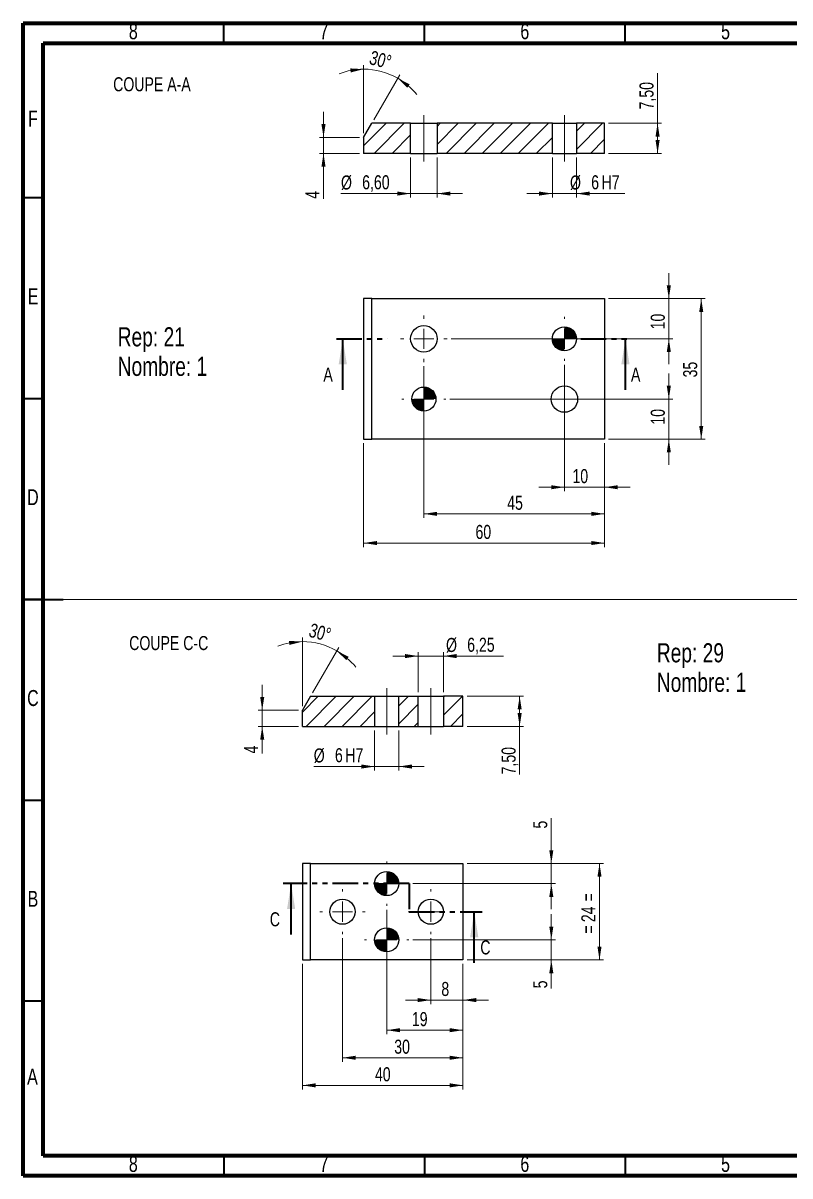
# Model space of a CAD drawing. Header units: millimetres. Extents: x 15 to 415, y 5 to 292.
# Drawn here: x 15 to 206, y 5 to 292 of the extents above; entities that cross this region are included whole.
import ezdxf

# ---------------------------------------------------------------- set-up
doc = ezdxf.new("R2010")
doc.units = ezdxf.units.MM
doc.linetypes.add('CENTERX2', pattern=[20.32, 12.7, -2.54, 2.54, -2.54])
doc.linetypes.add('PHANTOM', pattern=[12.7, 6.35, -1.27, 1.27, -1.27, 1.27, -1.27])
doc.styles.add('SLDTEXTSTYLE0', font='TXT', dxfattribs={"width": 0.75})
doc.dimstyles.new('SLDDIMSTYLE0', dxfattribs={"dimtxt": 3.5, "dimasz": 3.302, "dimexe": 0, "dimexo": 0.0625, "dimgap": 0.875, "dimtad": 1, "dimrnd": 1e-09, "dimzin": 12, "dimdsep": 46, "dimtxsty": 'SLDTEXTSTYLE0', "dimsah": 1, "dimcen": 0.09, "dimadec": 0, "dimazin": 3, "dimtfac": 1, "dimtmove": 0, "dimatfit": 0, "dimfxl": 1, "dimfrac": 2, "dimtolj": 1, "dimtzin": 12, "dimarcsym": 0})
doc.dimstyles.new('SLDDIMSTYLE1', dxfattribs={"dimtxt": 3.5, "dimasz": 3.302, "dimexe": 0, "dimexo": 0.0625, "dimgap": 0.875, "dimtad": 1, "dimrnd": 1e-09, "dimzin": 12, "dimdsep": 46, "dimtxsty": 'SLDTEXTSTYLE0', "dimsah": 1, "dimcen": 0.09, "dimadec": 0, "dimazin": 3, "dimtfac": 1, "dimtofl": 0, "dimtmove": 0, "dimatfit": 3, "dimfxl": 1, "dimfrac": 2, "dimtolj": 1, "dimtzin": 12, "dimarcsym": 0})
doc.dimstyles.new('SLDDIMSTYLE2', dxfattribs={"dimtxt": 3.5, "dimasz": 3.302, "dimexe": 0, "dimexo": 0.0625, "dimgap": 0.875, "dimtad": 1, "dimdec": 4, "dimzin": 12, "dimdsep": 46, "dimtxsty": 'SLDTEXTSTYLE0', "dimsah": 1, "dimcen": 0.09, "dimazin": 3, "dimtfac": 1, "dimtofl": 0, "dimtmove": 0, "dimatfit": 3, "dimfxl": 1, "dimfrac": 2, "dimtolj": 1, "dimtzin": 12, "dimarcsym": 0})

# ---------------------------------------------------------------- blocks, each defined once
blk = doc.blocks.new('SW_NOTE_0')
at = {"color": 0, "linetype": 'Continuous', "lineweight": 0, "char_height": 4.763, "attachment_point": 1, "style": 'SLDTEXTSTYLE0'}
for s, insert in [('Rep: 21', (0, 6.14)), ('Nombre: 1', (0, -1.21))]:
    blk.add_mtext(s, dxfattribs=dict(at, insert=insert))
blk = doc.blocks.new('SW_NOTE_2')
at = {"color": 0, "linetype": 'Continuous', "lineweight": 0, "char_height": 4.763, "attachment_point": 1, "style": 'SLDTEXTSTYLE0'}
for s, insert in [('Rep: 29', (0, 6.14)), ('Nombre: 1', (0, -1.21))]:
    blk.add_mtext(s, dxfattribs=dict(at, insert=insert))
blk = doc.blocks.new('_D')
at = {"color": 7, "linetype": 'Continuous', "lineweight": 18}
for p, q in [((175.83, 198.42), (175.83, 204.77)), ((121.33, 198.42), (176.83, 198.42)), ((175.83, 188.42), (175.83, 198.42)), ((160.83, 188.42), (176.83, 188.42)), ((175.83, 188.42), (175.83, 182.07))]:
    blk.add_line(p, q, dxfattribs=at)
for points in [[(175.83, 198.42), (176.34, 201.72), (175.32, 201.72)], [(175.83, 188.42), (175.32, 185.12), (176.34, 185.12)]]:
    blk.add_solid(points, dxfattribs=at)
at = {"color": 7, "linetype": 'Continuous', "lineweight": 18, "insert": (171.32, 192.05), "char_height": 3.5, "attachment_point": 1, "rotation": 90, "style": 'SLDTEXTSTYLE0'}
blk.add_mtext('10', dxfattribs=at)
blk = doc.blocks.new('_D_1')
at = {"color": 7, "linetype": 'Continuous', "lineweight": 18}
for p, q in [((175.83, 223.42), (175.83, 229.77)), ((160.83, 223.42), (176.83, 223.42)), ((175.83, 223.42), (175.83, 213.42)), ((121.63, 213.42), (176.83, 213.42)), ((175.83, 213.42), (175.83, 207.07))]:
    blk.add_line(p, q, dxfattribs=at)
for points in [[(175.83, 223.42), (176.34, 226.72), (175.32, 226.72)], [(175.83, 213.42), (175.32, 210.12), (176.34, 210.12)]]:
    blk.add_solid(points, dxfattribs=at)
at = {"color": 7, "linetype": 'Continuous', "lineweight": 18, "insert": (171.32, 215.77), "char_height": 3.5, "attachment_point": 1, "rotation": 90, "style": 'SLDTEXTSTYLE0'}
blk.add_mtext('10', dxfattribs=at)
blk = doc.blocks.new('_D_2')
at = {"color": 7, "linetype": 'Continuous', "lineweight": 18}
for p, q in [((160.83, 223.42), (184.91, 223.42)), ((183.91, 223.42), (183.91, 188.42)), ((160.83, 188.42), (184.91, 188.42))]:
    blk.add_line(p, q, dxfattribs=at)
for points in [[(183.91, 223.42), (183.4, 220.12), (184.41, 220.12)], [(183.91, 188.42), (184.41, 191.72), (183.4, 191.72)]]:
    blk.add_solid(points, dxfattribs=at)
at = {"color": 7, "linetype": 'Continuous', "lineweight": 18, "insert": (179.4, 203.8), "char_height": 3.5, "attachment_point": 1, "rotation": 90, "style": 'SLDTEXTSTYLE0'}
blk.add_mtext('35', dxfattribs=at)
blk = doc.blocks.new('_D_3')
at = {"color": 7, "linetype": 'Continuous', "lineweight": 18}
for p, q in [((149.83, 206.92), (149.83, 175.47)), ((159.83, 187.42), (159.83, 175.47)), ((149.83, 176.47), (143.48, 176.47)), ((159.83, 176.47), (149.83, 176.47)), ((159.83, 176.47), (166.18, 176.47))]:
    blk.add_line(p, q, dxfattribs=at)
for points in [[(149.83, 176.47), (146.53, 176.97), (146.53, 175.96)], [(159.83, 176.47), (163.13, 175.96), (163.13, 176.97)]]:
    blk.add_solid(points, dxfattribs=at)
at = {"color": 7, "linetype": 'Continuous', "lineweight": 18, "insert": (151.83, 180.98), "char_height": 3.5, "attachment_point": 1, "style": 'SLDTEXTSTYLE0'}
blk.add_mtext('10', dxfattribs=at)
blk = doc.blocks.new('_D_4')
at = {"color": 7, "linetype": 'Continuous', "lineweight": 18}
for p, q in [((114.83, 206.62), (114.83, 168.84)), ((159.83, 187.42), (159.83, 168.84)), ((159.83, 169.84), (114.83, 169.84))]:
    blk.add_line(p, q, dxfattribs=at)
for points in [[(114.83, 169.84), (118.13, 169.33), (118.13, 170.35)], [(159.83, 169.84), (156.53, 170.35), (156.53, 169.33)]]:
    blk.add_solid(points, dxfattribs=at)
at = {"color": 7, "linetype": 'Continuous', "lineweight": 18, "insert": (135.58, 174.35), "char_height": 3.5, "attachment_point": 1, "style": 'SLDTEXTSTYLE0'}
blk.add_mtext('45', dxfattribs=at)
blk = doc.blocks.new('_D_5')
at = {"color": 7, "linetype": 'Continuous', "lineweight": 18}
for p, q in [((99.83, 187.42), (99.83, 161.57)), ((159.83, 187.42), (159.83, 161.57)), ((99.83, 162.57), (159.83, 162.57))]:
    blk.add_line(p, q, dxfattribs=at)
for points in [[(99.83, 162.57), (103.13, 162.07), (103.13, 163.08)], [(159.83, 162.57), (156.53, 163.08), (156.53, 162.07)]]:
    blk.add_solid(points, dxfattribs=at)
at = {"color": 7, "linetype": 'Continuous', "lineweight": 18, "insert": (127.68, 167.09), "char_height": 3.5, "attachment_point": 1, "style": 'SLDTEXTSTYLE0'}
blk.add_mtext('60', dxfattribs=at)
blk = doc.blocks.new('SW_CENTERMARKSYMBOL_0')
at = {"color": 0, "linetype": 'Continuous', "lineweight": 0}
for p, q in [((0, 5), (0, 5.8)), ((-5, 0), (-5.8, 0)), ((0, 0), (-2.5, 0)), ((0, 0), (0, 2.5)), ((0, 0), (0, -2.5)), ((0, 0), (2.5, 0)), ((5, 0), (5.8, 0)), ((0, -5), (0, -5.8))]:
    blk.add_line(p, q, dxfattribs=at)
blk = doc.blocks.new('SW_CENTERMARKSYMBOL_1')
at = {"color": 0, "linetype": 'Continuous', "lineweight": 0}
for p, q in [((0, 5), (0, 5.8)), ((-5, 0), (-5.8, 0)), ((0, 0), (-2.5, 0)), ((0, 0), (0, 2.5)), ((0, 0), (0, -2.5)), ((0, 0), (2.5, 0)), ((5, 0), (5.8, 0)), ((0, -5), (0, -5.8))]:
    blk.add_line(p, q, dxfattribs=at)
blk = doc.blocks.new('SW_CENTERMARKSYMBOL_2')
at = {"color": 0, "linetype": 'Continuous', "lineweight": 0}
for p, q in [((0, 5), (0, 5.5)), ((-5, 0), (-5.5, 0)), ((0, 0), (-2.5, 0)), ((0, 0), (0, 2.5)), ((0, 0), (0, -2.5)), ((0, 0), (2.5, 0)), ((5, 0), (5.5, 0)), ((0, -5), (0, -5.5))]:
    blk.add_line(p, q, dxfattribs=at)
blk = doc.blocks.new('SW_CENTERMARKSYMBOL_3')
at = {"color": 0, "linetype": 'Continuous', "lineweight": 0}
for p, q in [((0, 5), (0, 5.5)), ((-5, 0), (-5.5, 0)), ((0, 0), (-2.5, 0)), ((0, 0), (0, 2.5)), ((0, 0), (0, -2.5)), ((0, 0), (2.5, 0)), ((5, 0), (5.5, 0)), ((0, -5), (0, -5.5))]:
    blk.add_line(p, q, dxfattribs=at)
blk = doc.blocks.new('SW_DOWELSYMBOL_0')
at = {"linetype": 'Continuous', "lineweight": 0}
h = blk.add_hatch(color=0, dxfattribs=at)
edge = h.paths.add_edge_path(flags=0)
edge.add_arc((0, 0), 3, 0, 90)
edge.add_line((0, 3), (0, 0))
edge.add_line((0, 0), (3, 0))
h = blk.add_hatch(color=0, dxfattribs=at)
edge = h.paths.add_edge_path(flags=0)
edge.add_arc((0, 0), 3, 180, 270)
edge.add_line((0, -3), (0, 0))
edge.add_line((0, 0), (-3, 0))
at = {"color": 0, "linetype": 'Continuous', "lineweight": 0}
blk.add_circle((0, 0), 3, dxfattribs=at)
blk = doc.blocks.new('SW_DOWELSYMBOL_1')
at = {"linetype": 'Continuous', "lineweight": 0}
h = blk.add_hatch(color=0, dxfattribs=at)
edge = h.paths.add_edge_path(flags=0)
edge.add_arc((0, 0), 3, 0, 90)
edge.add_line((0, 3), (0, 0))
edge.add_line((0, 0), (3, 0))
h = blk.add_hatch(color=0, dxfattribs=at)
edge = h.paths.add_edge_path(flags=0)
edge.add_arc((0, 0), 3, 180, 270)
edge.add_line((0, -3), (0, 0))
edge.add_line((0, 0), (-3, 0))
at = {"color": 0, "linetype": 'Continuous', "lineweight": 0}
blk.add_circle((0, 0), 3, dxfattribs=at)
blk = doc.blocks.new('_D_6')
at = {"color": 7, "linetype": 'Continuous', "lineweight": 18}
for p, q in [((89.83, 263.58), (89.83, 269.93)), ((98.83, 263.58), (88.83, 263.58)), ((89.83, 263.58), (89.83, 259.58)), ((98.83, 259.58), (88.83, 259.58)), ((89.83, 259.58), (89.83, 248.28))]:
    blk.add_line(p, q, dxfattribs=at)
for points in [[(89.83, 263.58), (90.34, 266.88), (89.32, 266.88)], [(89.83, 259.58), (89.32, 256.27), (90.34, 256.27)]]:
    blk.add_solid(points, dxfattribs=at)
at = {"color": 7, "linetype": 'Continuous', "lineweight": 18, "insert": (85.32, 248.28), "char_height": 3.5, "attachment_point": 1, "rotation": 90, "style": 'SLDTEXTSTYLE0'}
blk.add_mtext('4', dxfattribs=at)
blk = doc.blocks.new('_D_7')
at = {"color": 7, "linetype": 'Continuous', "lineweight": 18}
for p, q in [((99.83, 264.58), (99.83, 281.55)), ((102.35, 267.94), (108.82, 279.14))]:
    blk.add_line(p, q, dxfattribs=at)
for start, end in [(90, 111.1181), (60, 90), (38.8819, 60)]:
    blk.add_arc((99.83, 263.58), 16.97, start, end, dxfattribs=at)
for points in [[(99.83, 280.55), (96.49, 280.74), (96.59, 279.73)], [(108.32, 278.28), (110.71, 275.94), (111.3, 276.77)]]:
    blk.add_solid(points, dxfattribs=at)
at = {"color": 7, "linetype": 'Continuous', "lineweight": 18, "insert": (101.91, 285.25), "char_height": 3.5, "attachment_point": 1, "rotation": 345.2059, "style": 'SLDTEXTSTYLE0'}
blk.add_mtext('30°', dxfattribs=at)
blk = doc.blocks.new('_D_8')
at = {"color": 7, "linetype": 'Continuous', "lineweight": 18}
for p, q in [((111.53, 258.58), (111.53, 248.58)), ((118.13, 258.58), (118.13, 248.58)), ((111.53, 249.58), (94.18, 249.58)), ((111.53, 249.58), (118.13, 249.58)), ((118.13, 249.58), (124.48, 249.58))]:
    blk.add_line(p, q, dxfattribs=at)
for points in [[(111.53, 249.58), (108.23, 250.08), (108.23, 249.07)], [(118.13, 249.58), (121.43, 249.07), (121.43, 250.08)]]:
    blk.add_solid(points, dxfattribs=at)
at = {"color": 7, "linetype": 'Continuous', "lineweight": 18, "char_height": 3.5, "attachment_point": 1, "style": 'SLDTEXTSTYLE0'}
for s, insert in [('%%c', (94.18, 254.09)), ('6,60', (99.46, 254.14))]:
    blk.add_mtext(s, dxfattribs=dict(at, insert=insert))
blk = doc.blocks.new('_D_9')
at = {"color": 7, "linetype": 'Continuous', "lineweight": 18}
for p, q in [((146.83, 258.58), (146.83, 248.58)), ((152.83, 258.58), (152.83, 248.58)), ((146.83, 249.58), (140.48, 249.58)), ((146.83, 249.58), (152.83, 249.58)), ((152.83, 249.58), (164.86, 249.58))]:
    blk.add_line(p, q, dxfattribs=at)
for points in [[(146.83, 249.58), (143.53, 250.08), (143.53, 249.07)], [(152.83, 249.58), (156.13, 249.07), (156.13, 250.08)]]:
    blk.add_solid(points, dxfattribs=at)
at = {"color": 7, "linetype": 'Continuous', "lineweight": 18, "char_height": 3.5, "attachment_point": 1, "style": 'SLDTEXTSTYLE0'}
for s, insert in [('%%c', (151.22, 254.09)), ('6', (156.5, 254.14)), ('H7', (159.08, 254.14))]:
    blk.add_mtext(s, dxfattribs=dict(at, insert=insert))
blk = doc.blocks.new('_D_10')
at = {"color": 7, "linetype": 'Continuous', "lineweight": 18}
for p, q in [((173.03, 267.08), (173.03, 279.58)), ((160.83, 267.08), (174.03, 267.08)), ((173.03, 259.58), (173.03, 267.08)), ((160.83, 259.58), (174.03, 259.58))]:
    blk.add_line(p, q, dxfattribs=at)
for points in [[(173.03, 267.08), (172.52, 263.77), (173.54, 263.77)], [(173.03, 259.58), (173.54, 262.88), (172.52, 262.88)]]:
    blk.add_solid(points, dxfattribs=at)
at = {"color": 7, "linetype": 'Continuous', "lineweight": 18, "insert": (168.52, 270.53), "char_height": 3.5, "attachment_point": 1, "rotation": 90, "style": 'SLDTEXTSTYLE0'}
blk.add_mtext('7,50', dxfattribs=at)
blk = doc.blocks.new('_D_22')
at = {"color": 7, "linetype": 'Continuous', "lineweight": 18}
for p, q in [((146.57, 82.79), (146.57, 94.08)), ((125.57, 82.79), (147.57, 82.79)), ((146.57, 77.79), (146.57, 82.79)), ((112.07, 77.79), (147.57, 77.79)), ((146.57, 77.79), (146.57, 71.44))]:
    blk.add_line(p, q, dxfattribs=at)
for points in [[(146.57, 82.79), (147.07, 86.09), (146.06, 86.09)], [(146.57, 77.79), (146.06, 74.48), (147.07, 74.48)]]:
    blk.add_solid(points, dxfattribs=at)
at = {"color": 7, "linetype": 'Continuous', "lineweight": 18, "insert": (142.05, 91.49), "char_height": 3.5, "attachment_point": 1, "rotation": 90, "style": 'SLDTEXTSTYLE0'}
blk.add_mtext('5', dxfattribs=at)
blk = doc.blocks.new('_D_23')
at = {"color": 7, "linetype": 'Continuous', "lineweight": 18}
for p, q in [((146.57, 63.79), (146.57, 70.14)), ((112.07, 63.79), (147.57, 63.79)), ((146.57, 63.79), (146.57, 58.79)), ((125.57, 58.79), (147.57, 58.79)), ((146.57, 58.79), (146.57, 51.7))]:
    blk.add_line(p, q, dxfattribs=at)
for points in [[(146.57, 63.79), (147.07, 67.09), (146.06, 67.09)], [(146.57, 58.79), (146.06, 55.48), (147.07, 55.48)]]:
    blk.add_solid(points, dxfattribs=at)
at = {"color": 7, "linetype": 'Continuous', "lineweight": 18, "insert": (142.05, 51.7), "char_height": 3.5, "attachment_point": 1, "rotation": 90, "style": 'SLDTEXTSTYLE0'}
blk.add_mtext('5', dxfattribs=at)
blk = doc.blocks.new('_D_24')
at = {"color": 7, "linetype": 'Continuous', "lineweight": 18}
for p, q in [((125.57, 82.79), (159.57, 82.79)), ((158.57, 82.79), (158.57, 58.79)), ((125.57, 58.79), (159.57, 58.79))]:
    blk.add_line(p, q, dxfattribs=at)
for points in [[(158.57, 82.79), (158.06, 79.48), (159.07, 79.48)], [(158.57, 58.79), (159.07, 62.09), (158.06, 62.09)]]:
    blk.add_solid(points, dxfattribs=at)
at = {"color": 7, "linetype": 'Continuous', "lineweight": 18, "char_height": 3.5, "attachment_point": 1, "rotation": 90, "style": 'SLDTEXTSTYLE0'}
for s, insert in [('=', (154.05, 73.35)), ('24', (154.05, 68.18)), ('=', (154.05, 65.35))]:
    blk.add_mtext(s, dxfattribs=dict(at, insert=insert))
blk = doc.blocks.new('_D_25')
at = {"color": 7, "linetype": 'Continuous', "lineweight": 18}
for p, q in [((116.57, 64.16), (116.57, 47.79)), ((124.57, 57.79), (124.57, 47.79)), ((116.57, 48.79), (110.22, 48.79)), ((124.57, 48.79), (116.57, 48.79)), ((124.57, 48.79), (130.92, 48.79))]:
    blk.add_line(p, q, dxfattribs=at)
for points in [[(116.57, 48.79), (113.26, 49.29), (113.26, 48.28)], [(124.57, 48.79), (127.87, 48.28), (127.87, 49.29)]]:
    blk.add_solid(points, dxfattribs=at)
at = {"color": 7, "linetype": 'Continuous', "lineweight": 18, "insert": (119.18, 53.3), "char_height": 3.5, "attachment_point": 1, "style": 'SLDTEXTSTYLE0'}
blk.add_mtext('8', dxfattribs=at)
blk = doc.blocks.new('_D_26')
at = {"color": 7, "linetype": 'Continuous', "lineweight": 18}
for p, q in [((105.57, 71.29), (105.57, 40.29)), ((124.57, 57.79), (124.57, 40.29)), ((124.57, 41.29), (105.57, 41.29))]:
    blk.add_line(p, q, dxfattribs=at)
for points in [[(105.57, 41.29), (108.87, 40.78), (108.87, 41.79)], [(124.57, 41.29), (121.26, 41.79), (121.26, 40.78)]]:
    blk.add_solid(points, dxfattribs=at)
at = {"color": 7, "linetype": 'Continuous', "lineweight": 18, "insert": (111.84, 45.8), "char_height": 3.5, "attachment_point": 1, "style": 'SLDTEXTSTYLE0'}
blk.add_mtext('19', dxfattribs=at)
blk = doc.blocks.new('_D_27')
at = {"color": 7, "linetype": 'Continuous', "lineweight": 18}
for p, q in [((94.57, 64.16), (94.57, 33.42)), ((124.57, 57.79), (124.57, 33.42)), ((124.57, 34.42), (94.57, 34.42))]:
    blk.add_line(p, q, dxfattribs=at)
for points in [[(94.57, 34.42), (97.87, 33.91), (97.87, 34.93)], [(124.57, 34.42), (121.26, 34.93), (121.26, 33.91)]]:
    blk.add_solid(points, dxfattribs=at)
at = {"color": 7, "linetype": 'Continuous', "lineweight": 18, "insert": (107.45, 38.93), "char_height": 3.5, "attachment_point": 1, "style": 'SLDTEXTSTYLE0'}
blk.add_mtext('30', dxfattribs=at)
blk = doc.blocks.new('_D_28')
at = {"color": 7, "linetype": 'Continuous', "lineweight": 18}
for p, q in [((84.57, 57.79), (84.57, 26.55)), ((124.57, 57.79), (124.57, 26.55)), ((124.57, 27.55), (84.57, 27.55))]:
    blk.add_line(p, q, dxfattribs=at)
for points in [[(84.57, 27.55), (87.87, 27.04), (87.87, 28.06)], [(124.57, 27.55), (121.26, 28.06), (121.26, 27.04)]]:
    blk.add_solid(points, dxfattribs=at)
at = {"color": 7, "linetype": 'Continuous', "lineweight": 18, "insert": (102.64, 32.06), "char_height": 3.5, "attachment_point": 1, "style": 'SLDTEXTSTYLE0'}
blk.add_mtext('40', dxfattribs=at)
blk = doc.blocks.new('SW_CENTERMARKSYMBOL_8')
at = {"color": 0, "linetype": 'Continuous', "lineweight": 0}
for p, q in [((0, 5), (0, 5.625)), ((-5, 0), (-5.625, 0)), ((0, 0), (-2.5, 0)), ((0, 0), (0, 2.5)), ((0, 0), (0, -2.5)), ((0, 0), (2.5, 0)), ((5, 0), (5.625, 0)), ((0, -5), (0, -5.625))]:
    blk.add_line(p, q, dxfattribs=at)
blk = doc.blocks.new('SW_CENTERMARKSYMBOL_9')
at = {"color": 0, "linetype": 'Continuous', "lineweight": 0}
for p, q in [((0, 5), (0, 5.5)), ((-5, 0), (-5.5, 0)), ((0, 0), (-2.5, 0)), ((0, 0), (0, 2.5)), ((0, 0), (0, -2.5)), ((0, 0), (2.5, 0)), ((5, 0), (5.5, 0)), ((0, -5), (0, -5.5))]:
    blk.add_line(p, q, dxfattribs=at)
blk = doc.blocks.new('SW_CENTERMARKSYMBOL_10')
at = {"color": 0, "linetype": 'Continuous', "lineweight": 0}
for p, q in [((0, 5), (0, 5.625)), ((-5, 0), (-5.625, 0)), ((0, 0), (-2.5, 0)), ((0, 0), (0, 2.5)), ((0, 0), (0, -2.5)), ((0, 0), (2.5, 0)), ((5, 0), (5.625, 0)), ((0, -5), (0, -5.625))]:
    blk.add_line(p, q, dxfattribs=at)
blk = doc.blocks.new('SW_CENTERMARKSYMBOL_11')
at = {"color": 0, "linetype": 'Continuous', "lineweight": 0}
for p, q in [((0, 5), (0, 5.5)), ((-5, 0), (-5.5, 0)), ((0, 0), (-2.5, 0)), ((0, 0), (0, 2.5)), ((0, 0), (0, -2.5)), ((0, 0), (2.5, 0)), ((5, 0), (5.5, 0)), ((0, -5), (0, -5.5))]:
    blk.add_line(p, q, dxfattribs=at)
blk = doc.blocks.new('SW_DOWELSYMBOL_4')
at = {"linetype": 'Continuous', "lineweight": 0}
h = blk.add_hatch(color=0, dxfattribs=at)
edge = h.paths.add_edge_path(flags=0)
edge.add_arc((0, 0), 3, 0, 90)
edge.add_line((0, 3), (0, 0))
edge.add_line((0, 0), (3, 0))
h = blk.add_hatch(color=0, dxfattribs=at)
edge = h.paths.add_edge_path(flags=0)
edge.add_arc((0, 0), 3, 180, 270)
edge.add_line((0, -3), (0, 0))
edge.add_line((0, 0), (-3, 0))
at = {"color": 0, "linetype": 'Continuous', "lineweight": 0}
blk.add_circle((0, 0), 3, dxfattribs=at)
blk = doc.blocks.new('SW_DOWELSYMBOL_5')
at = {"linetype": 'Continuous', "lineweight": 0}
h = blk.add_hatch(color=0, dxfattribs=at)
edge = h.paths.add_edge_path(flags=0)
edge.add_arc((0, 0), 3, 0, 90)
edge.add_line((0, 3), (0, 0))
edge.add_line((0, 0), (3, 0))
h = blk.add_hatch(color=0, dxfattribs=at)
edge = h.paths.add_edge_path(flags=0)
edge.add_arc((0, 0), 3, 180, 270)
edge.add_line((0, -3), (0, 0))
edge.add_line((0, 0), (-3, 0))
at = {"color": 0, "linetype": 'Continuous', "lineweight": 0}
blk.add_circle((0, 0), 3, dxfattribs=at)
blk = doc.blocks.new('_D_29')
at = {"color": 7, "linetype": 'Continuous', "lineweight": 18}
for p, q in [((74.57, 120.93), (74.57, 127.28)), ((83.57, 120.93), (73.57, 120.93)), ((74.57, 116.93), (74.57, 120.93)), ((83.57, 116.93), (73.57, 116.93)), ((74.57, 116.93), (74.57, 110.18))]:
    blk.add_line(p, q, dxfattribs=at)
for points in [[(74.57, 120.93), (75.07, 124.23), (74.06, 124.23)], [(74.57, 116.93), (74.06, 113.63), (75.07, 113.63)]]:
    blk.add_solid(points, dxfattribs=at)
at = {"color": 7, "linetype": 'Continuous', "lineweight": 18, "insert": (70.05, 110.18), "char_height": 3.5, "attachment_point": 1, "rotation": 90, "style": 'SLDTEXTSTYLE0'}
blk.add_mtext('4', dxfattribs=at)
blk = doc.blocks.new('_D_30')
at = {"color": 7, "linetype": 'Continuous', "lineweight": 18}
for p, q in [((84.57, 121.93), (84.57, 139.03)), ((87.09, 125.3), (93.61, 136.6))]:
    blk.add_line(p, q, dxfattribs=at)
for start, end in [(90, 110.9723), (60, 90), (39.0277, 60)]:
    blk.add_arc((84.57, 120.93), 17.1, start, end, dxfattribs=at)
for points in [[(84.57, 138.03), (81.23, 138.22), (81.33, 137.21)], [(93.11, 135.74), (95.51, 133.41), (96.1, 134.24)]]:
    blk.add_solid(points, dxfattribs=at)
at = {"color": 7, "linetype": 'Continuous', "lineweight": 18, "insert": (86.87, 142.7), "char_height": 3.5, "attachment_point": 1, "rotation": 344.7185, "style": 'SLDTEXTSTYLE0'}
blk.add_mtext('30°', dxfattribs=at)
blk = doc.blocks.new('_D_31')
at = {"color": 7, "linetype": 'Continuous', "lineweight": 18}
for p, q in [((102.57, 115.93), (102.57, 105.93)), ((108.57, 115.93), (108.57, 105.93)), ((102.57, 106.93), (87.4, 106.93)), ((102.57, 106.93), (108.57, 106.93)), ((108.57, 106.93), (114.92, 106.93))]:
    blk.add_line(p, q, dxfattribs=at)
for points in [[(102.57, 106.93), (99.26, 107.44), (99.26, 106.42)], [(108.57, 106.93), (111.87, 106.42), (111.87, 107.44)]]:
    blk.add_solid(points, dxfattribs=at)
at = {"color": 7, "linetype": 'Continuous', "lineweight": 18, "char_height": 3.5, "attachment_point": 1, "style": 'SLDTEXTSTYLE0'}
for s, insert in [('%%c', (87.4, 111.44)), ('6', (92.68, 111.5)), ('H7', (95.26, 111.5))]:
    blk.add_mtext(s, dxfattribs=dict(at, insert=insert))
blk = doc.blocks.new('_D_32')
at = {"color": 7, "linetype": 'Continuous', "lineweight": 18}
for p, q in [((113.44, 125.43), (113.44, 135.43)), ((119.69, 125.43), (119.69, 135.43)), ((113.44, 134.43), (107.09, 134.43)), ((113.44, 134.43), (119.69, 134.43)), ((119.69, 134.43), (134.67, 134.43))]:
    blk.add_line(p, q, dxfattribs=at)
for points in [[(113.44, 134.43), (110.14, 134.94), (110.14, 133.92)], [(119.69, 134.43), (122.99, 133.92), (122.99, 134.94)]]:
    blk.add_solid(points, dxfattribs=at)
at = {"color": 7, "linetype": 'Continuous', "lineweight": 18, "char_height": 3.5, "attachment_point": 1, "style": 'SLDTEXTSTYLE0'}
for s, insert in [('%%c', (120.34, 138.94)), ('6,25', (125.62, 139))]:
    blk.add_mtext(s, dxfattribs=dict(at, insert=insert))
blk = doc.blocks.new('_D_33')
at = {"color": 7, "linetype": 'Continuous', "lineweight": 18}
for p, q in [((125.57, 124.43), (139.68, 124.43)), ((138.68, 116.93), (138.68, 124.43)), ((125.57, 116.93), (139.68, 116.93)), ((138.68, 116.93), (138.68, 104.97))]:
    blk.add_line(p, q, dxfattribs=at)
for points in [[(138.68, 124.43), (138.17, 121.13), (139.19, 121.13)], [(138.68, 116.93), (139.19, 120.23), (138.17, 120.23)]]:
    blk.add_solid(points, dxfattribs=at)
at = {"color": 7, "linetype": 'Continuous', "lineweight": 18, "insert": (134.17, 104.97), "char_height": 3.5, "attachment_point": 1, "rotation": 90, "style": 'SLDTEXTSTYLE0'}
blk.add_mtext('7,50', dxfattribs=at)

msp = doc.modelspace()

# ---------------------------------------------------------------- hatches: boundary and pattern name
at = {"linetype": 'Continuous', "lineweight": 18}
h = msp.add_hatch(dxfattribs=at)
h.set_pattern_fill('ANSI31', style=0)
h.paths.add_polyline_path([(101.84903, 267.07575), (99.8283, 263.57575), (99.8283, 259.57575), (111.5283, 259.57575), (111.5283, 267.07575)], flags=0)
h = msp.add_hatch(dxfattribs=at)
h.set_pattern_fill('ANSI31', style=0)
h.paths.add_polyline_path([(146.8283, 267.07575), (118.1283, 267.07575), (118.1283, 259.57575), (146.8283, 259.57575)], flags=0)
h = msp.add_hatch(dxfattribs=at)
h.set_pattern_fill('ANSI31', style=0)
h.paths.add_polyline_path([(152.8283, 259.57575), (159.8283, 259.57575), (159.8283, 267.07575), (152.8283, 267.07575)], flags=0)
h = msp.add_hatch(dxfattribs=at)
h.set_pattern_fill('ANSI31', style=0)
h.paths.add_polyline_path([(102.56559, 124.43226), (86.58632, 124.43226), (84.56559, 120.93226), (84.56559, 116.93226), (102.56559, 116.93226)], flags=0)
h = msp.add_hatch(dxfattribs=at)
h.set_pattern_fill('ANSI31', style=0)
h.paths.add_polyline_path([(113.44059, 124.43226), (108.56559, 124.43226), (108.56559, 116.93226), (113.44059, 116.93226)], flags=0)
h = msp.add_hatch(dxfattribs=at)
h.set_pattern_fill('ANSI31', style=0)
h.paths.add_polyline_path([(119.69059, 116.93226), (124.56559, 116.93226), (124.56559, 124.43226), (119.69059, 124.43226)], flags=0)

# ---------------------------------------------------------------- linework, layer by layer
at = {"color": 7, "linetype": 'Continuous', "lineweight": 70}
for p, q in [((15, 5), (15, 292)), ((15, 292), (415, 292)), ((20, 10), (20, 287)), ((20, 287), (410, 287)), ((410, 10), (20, 10)), ((415, 5), (15, 5))]:
    msp.add_line(p, q, dxfattribs=at)
at = {"color": 7, "linetype": 'Continuous', "lineweight": 35}
for p, q in [((65, 287), (65, 292)), ((115, 287), (115, 292)), ((165, 287), (165, 292)), ((20, 248.5), (15, 248.5)), ((94.6283, 200.71787), (94.6283, 213.41787)), ((165.0283, 200.71787), (165.0283, 213.41787)), ((20, 198.5), (15, 198.5)), ((15, 148.5), (25, 148.5)), ((20, 148.5), (15, 148.5)), ((20, 98.5), (15, 98.5)), ((81.76559, 65.08615), (81.76559, 77.78615)), ((127.36559, 58.08615), (127.36559, 70.78615)), ((20, 48.5), (15, 48.5)), ((65, 10), (65, 5)), ((115, 10), (115, 5)), ((165, 10), (165, 5))]:
    msp.add_line(p, q, dxfattribs=at)
at = {"color": 7, "linetype": 'Continuous', "lineweight": 25}
for p, q in [((99.8283, 263.57575), (101.84902, 267.07575)), ((111.5283, 267.07575), (101.84902, 267.07575)), ((111.5283, 259.57575), (111.5283, 267.07575)), ((111.5283, 267.07575), (118.1283, 267.07575)), ((118.1283, 267.07575), (118.1283, 259.57575)), ((146.8283, 267.07575), (118.1283, 267.07575)), ((146.8283, 259.57575), (146.8283, 267.07575)), ((146.8283, 267.07575), (152.8283, 267.07575)), ((152.8283, 267.07575), (152.8283, 259.57575)), ((159.82829, 267.07575), (152.8283, 267.07575)), ((159.82829, 259.57575), (159.82829, 267.07575)), ((99.8283, 263.57575), (99.8283, 259.57575)), ((111.5283, 259.57575), (99.8283, 259.57575)), ((111.5283, 259.57575), (118.1283, 259.57575)), ((146.8283, 259.57575), (118.1283, 259.57575)), ((146.8283, 259.57575), (152.8283, 259.57575)), ((159.82829, 259.57575), (152.8283, 259.57575)), ((99.8283, 223.41787), (99.8283, 188.41787)), ((101.84902, 223.41787), (99.8283, 223.41787)), ((101.84902, 188.41787), (101.84902, 223.41787)), ((101.84902, 223.41787), (159.82829, 223.41787)), ((159.82829, 223.41787), (159.82829, 188.41787)), ((99.8283, 188.41787), (101.84902, 188.41787)), ((159.82829, 188.41787), (101.84902, 188.41787)), ((86.58632, 124.43226), (84.56559, 120.93226)), ((86.58632, 124.43226), (102.56559, 124.43226)), ((102.56559, 124.43226), (102.56559, 116.93226)), ((102.56559, 124.43226), (108.56559, 124.43226)), ((108.56559, 116.93226), (108.56559, 124.43226)), ((108.56559, 124.43226), (113.44059, 124.43226)), ((113.44059, 116.93226), (113.44059, 124.43226)), ((113.44059, 124.43226), (119.69059, 124.43226)), ((119.69059, 124.43226), (119.69059, 116.93226)), ((124.56559, 124.43226), (119.69059, 124.43226)), ((124.56559, 116.93226), (124.56559, 124.43226)), ((84.56559, 116.93226), (84.56559, 120.93226)), ((84.56559, 116.93226), (102.56559, 116.93226)), ((102.56559, 116.93226), (108.56559, 116.93226)), ((108.56559, 116.93226), (113.44059, 116.93226)), ((113.44059, 116.93226), (119.69059, 116.93226)), ((124.56559, 116.93226), (119.69059, 116.93226)), ((84.56559, 82.78615), (84.56559, 58.78615)), ((86.58632, 82.78615), (84.56559, 82.78615)), ((86.58632, 58.78615), (86.58632, 82.78615)), ((86.58632, 82.78615), (124.56559, 82.78615)), ((124.56559, 82.78615), (124.56559, 58.78615)), ((84.56559, 58.78615), (86.58632, 58.78615)), ((124.56559, 58.78615), (86.58632, 58.78615))]:
    msp.add_line(p, q, dxfattribs=at)
at = {"color": 7, "linetype": 'CENTERX2', "lineweight": 18}
for p, q in [((114.8283, 269.07575), (114.8283, 257.57575)), ((149.8283, 269.07575), (149.8283, 257.57575)), ((105.56559, 114.93226), (105.56559, 126.43226)), ((116.56559, 126.43226), (116.56559, 114.93226))]:
    msp.add_line(p, q, dxfattribs=at)
at = {"color": 7, "linetype": 'PHANTOM', "lineweight": 35}
for p, q in [((93.0408, 213.41787), (105.74715, 213.41787)), ((153.9158, 213.41787), (166.6158, 213.41787)), ((111.13038, 77.78615), (79.76559, 77.78615)), ((111.13038, 77.78615), (111.13038, 70.78615)), ((111.13038, 70.78615), (129.36559, 70.78615))]:
    msp.add_line(p, q, dxfattribs=at)
at = {"color": 7, "linetype": 'Continuous', "lineweight": 18}
msp.add_line((25, 148.5), (215, 148.5), dxfattribs=at)
at = {"color": 7, "linetype": 'Continuous', "lineweight": 25}
for centre, radius in [((114.8283, 213.41787), 3.3), ((149.8283, 213.41787), 3), ((114.8283, 198.41787), 3), ((149.8283, 198.41787), 3.3), ((105.56559, 77.78615), 3), ((94.56559, 70.78615), 3.125), ((116.56559, 70.78615), 3.125), ((105.56559, 63.78615), 3)]:
    msp.add_circle(centre, radius, dxfattribs=at)
at = {"color": 7, "linetype": 'Continuous', "lineweight": 35}
for points in [[(94.6283, 213.41787), (93.6123, 207.06787), (95.6443, 207.06787)], [(165.0283, 213.41787), (164.0123, 207.06787), (166.0443, 207.06787)], [(81.76559, 77.78615), (80.74959, 71.43615), (82.78159, 71.43615)], [(127.36559, 70.78615), (126.34959, 64.43615), (128.38159, 64.43615)]]:
    msp.add_solid(points, dxfattribs=at)

# ---------------------------------------------------------------- block references
at = {"color": 7, "linetype": 'Continuous', "lineweight": 0}
for name, p in [('SW_CENTERMARKSYMBOL_1', (114.8283, 213.41787)), ('SW_CENTERMARKSYMBOL_3', (149.8283, 213.41787)), ('SW_NOTE_0', (38.57127, 210.15942)), ('SW_DOWELSYMBOL_0', (149.8283, 213.41787)), ('SW_CENTERMARKSYMBOL_2', (114.8283, 198.41787)), ('SW_CENTERMARKSYMBOL_0', (149.8283, 198.41787)), ('SW_DOWELSYMBOL_1', (114.8283, 198.41787)), ('SW_NOTE_2', (172.8432, 131.49186)), ('SW_CENTERMARKSYMBOL_11', (105.56559, 77.78615)), ('SW_DOWELSYMBOL_5', (105.56559, 77.78615)), ('SW_CENTERMARKSYMBOL_8', (94.56559, 70.78615)), ('SW_CENTERMARKSYMBOL_10', (116.56559, 70.78615)), ('SW_CENTERMARKSYMBOL_9', (105.56559, 63.78615)), ('SW_DOWELSYMBOL_4', (105.56559, 63.78615))]:
    msp.add_blockref(name, p, dxfattribs=at)

# ---------------------------------------------------------------- texts
at = {"color": 7, "linetype": 'Continuous', "lineweight": 0, "attachment_point": 2, "style": 'SLDTEXTSTYLE0'}
for s, insert, char_height in [('8', (42.46004, 291.97306), 3.96875), ('7', (89.96004, 291.97306), 3.96875), ('6', (139.96004, 291.97306), 3.96875), ('5', (189.96004, 291.97306), 3.96875), ('COUPE A-A', (47.10637, 278.54284), 3.5), ('F', (17.45774, 270.22306), 3.96875), ('E', (17.50781, 225.97306), 3.96875), ('D', (17.45269, 175.97306), 3.96875), ('COUPE C-C', (51.28752, 139.4187), 3.5), ('C', (17.45866, 125.97306), 3.96875), ('B', (17.4706, 75.97306), 3.96875), ('A', (17.33969, 31.72306), 3.96875), ('8', (42.46004, 9.97306), 3.96875), ('7', (89.96004, 9.97306), 3.96875), ('6', (139.96004, 9.97306), 3.96875), ('5', (189.96004, 9.97306), 3.96875)]:
    msp.add_mtext(s, dxfattribs=dict(at, insert=insert, char_height=char_height))
at = {"color": 7, "linetype": 'Continuous', "char_height": 3.5, "attachment_point": 1, "style": 'SLDTEXTSTYLE0'}
for s, insert in [('A', (89.79699, 206.27682)), ('A', (166.40867, 206.27682)), ('C', (76.45474, 70.6451)), ('C', (128.88298, 63.6451))]:
    msp.add_mtext(s, dxfattribs=dict(at, insert=insert))

# ---------------------------------------------------------------- dimensions: what is measured, and where the dimension line sits
at = {"color": 7, "linetype": 'Continuous', "lineweight": 18}
for base, line1, line2, picture, middle in [((104.22154, 279.97155), ((99.8283, 263.57575), (101.84903, 267.07575)), ((99.8283, 259.57575), (99.8283, 263.57575)), '_D_7', (104.1626, 279.98723)), ((88.99032, 137.44556), ((86.58632, 124.43226), (84.56559, 120.93226)), ((84.56559, 120.93226), (84.56559, 116.93226)), '_D_30', (89.07139, 137.42362))]:
    dim = msp.add_angular_dim_2l(base=base, line1=line1, line2=line2, dimstyle='SLDDIMSTYLE2', dxfattribs=at)
    dim.commit()
    dim.dimension.update_dxf_attribs({"geometry": picture, "text_midpoint": middle, "dimtype": 162})
for base, p1, p2, dimstyle, picture, middle in [((173.02801, 267.07575), (159.8283, 259.57575), (159.8283, 267.07575), 'SLDDIMSTYLE1', '_D_10', (173.02801, 275.0568)), ((89.8283, 259.57575), (99.8283, 263.57575), (99.8283, 259.57575), 'SLDDIMSTYLE0', '_D_6', (89.8283, 249.57575)), ((175.8283, 213.41787), (159.8283, 223.41787), (120.6283, 213.41787), 'SLDDIMSTYLE0', '_D_1', (175.8283, 218.35565)), ((183.90697, 188.41787), (159.8283, 223.41787), (159.8283, 188.41787), 'SLDDIMSTYLE1', '_D_2', (183.90697, 206.38731)), ((175.8283, 198.41787), (159.8283, 188.41787), (120.3283, 198.41787), 'SLDDIMSTYLE0', '_D', (175.8283, 194.6327)), ((74.56559, 120.93226), (84.56559, 116.93226), (84.56559, 120.93226), 'SLDDIMSTYLE0', '_D_29', (74.56559, 111.4706)), ((138.67779, 124.43226), (124.56559, 116.93226), (124.56559, 124.43226), 'SLDDIMSTYLE1', '_D_33', (138.67779, 109.49949)), ((146.56559, 82.78615), (111.06559, 77.78615), (124.56559, 82.78615), 'SLDDIMSTYLE0', '_D_22', (146.56559, 92.78615)), ((146.56559, 58.78615), (111.06559, 63.78615), (124.56559, 58.78615), 'SLDDIMSTYLE0', '_D_23', (146.56559, 52.99224))]:
    dim = msp.add_linear_dim(base=base, p1=p1, p2=p2, angle=90, dimstyle=dimstyle, dxfattribs=at)
    dim.commit()
    dim.dimension.update_dxf_attribs({"geometry": picture, "text_midpoint": middle, "dimtype": 160})
for base, p1, p2, text, picture, middle in [((118.1283, 249.57575), (111.5283, 259.57575), (118.1283, 259.57575), '%%c<>', '_D_8', (101.34268, 249.57575)), ((152.8283, 249.57575), (146.8283, 259.57575), (152.8283, 259.57575), '%%c<>H7', '_D_9', (158.03791, 249.57575)), ((119.69059, 134.43226), (113.44059, 124.43226), (119.69059, 124.43226), '%%c<>', '_D_32', (127.50814, 134.43226)), ((108.56559, 106.93226), (102.56559, 116.93226), (108.56559, 116.93226), '%%c<>H7', '_D_31', (94.21819, 106.93226))]:
    dim = msp.add_linear_dim(base=base, p1=p1, p2=p2, text=text, dimstyle='SLDDIMSTYLE0', dxfattribs=at)
    dim.commit()
    dim.dimension.update_dxf_attribs({"geometry": picture, "text_midpoint": middle, "dimtype": 160})
for base, p1, p2, dimstyle, picture, middle in [((114.8283, 169.84115), (159.8283, 188.41787), (114.8283, 207.61787), 'SLDDIMSTYLE1', '_D_4', (138.17084, 169.84115)), ((149.8283, 176.46648), (159.8283, 188.41787), (149.8283, 207.91787), 'SLDDIMSTYLE0', '_D_3', (154.41357, 176.46648)), ((159.8283, 162.57466), (99.8283, 188.41787), (159.8283, 188.41787), 'SLDDIMSTYLE1', '_D_5', (130.26319, 162.57466)), ((105.56559, 41.28539), (124.56559, 58.78615), (105.56559, 72.28615), 'SLDDIMSTYLE0', '_D_26', (114.42714, 41.28539)), ((94.56559, 34.41714), (124.56559, 58.78615), (94.56559, 65.16115), 'SLDDIMSTYLE1', '_D_27', (110.03147, 34.41714)), ((116.56559, 48.78615), (124.56559, 58.78615), (116.56559, 65.16115), 'SLDDIMSTYLE0', '_D_25', (120.47119, 48.78615)), ((84.56559, 27.5489), (124.56559, 58.78615), (84.56559, 58.78615), 'SLDDIMSTYLE1', '_D_28', (105.2237, 27.5489))]:
    dim = msp.add_linear_dim(base=base, p1=p1, p2=p2, dimstyle=dimstyle, dxfattribs=at)
    dim.commit()
    dim.dimension.update_dxf_attribs({"geometry": picture, "text_midpoint": middle, "dimtype": 160})
dim = msp.add_linear_dim(base=(158.56559, 58.78615), p1=(124.56559, 82.78615), p2=(124.56559, 58.78615), angle=90, text='=<>=', dimstyle='SLDDIMSTYLE0', dxfattribs=at)
dim.commit()
dim.dimension.update_dxf_attribs({"geometry": '_D_24', "text_midpoint": (158.56559, 70.76254), "dimtype": 160})

doc.saveas('drawing.dxf')
